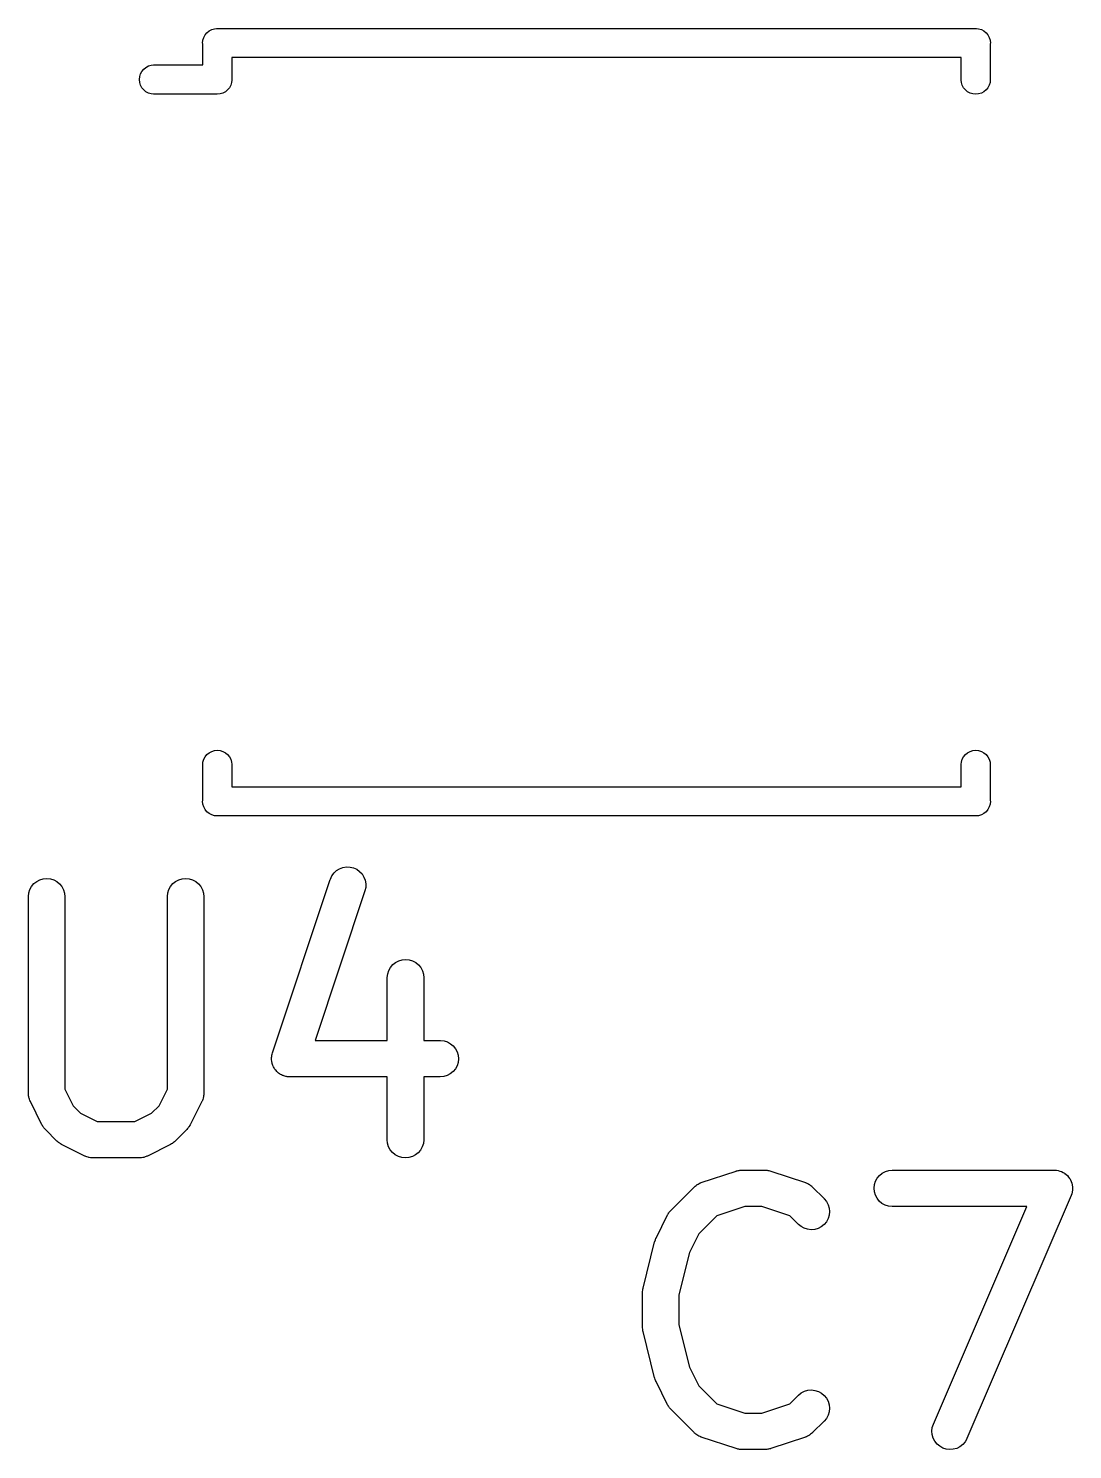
# Model space of a CAD drawing. Extents: x 40 to 70, y -130 to -60.
# Drawn here: x 46.66 to 50.96, y -83.73 to -77.88 of the extents above; entities that cross this region are included whole.
import ezdxf

# ---------------------------------------------------------------- set-up
doc = ezdxf.new("R2010")
doc.units = 0
doc.layers.add('BLACK', color=7, linetype='CONTINUOUS')

msp = doc.modelspace()

# ---------------------------------------------------------------- linework, layer by layer
at = {"layer": 'BLACK', "linetype": 'CONTINUOUS'}
for p, q in [((47.3974, -77.8974), (47.4065, -77.8899)), ((47.4065, -77.8899), (47.4169, -77.8843)), ((47.4169, -77.8843), (47.4282, -77.8809)), ((47.4282, -77.8809), (47.4371, -77.88)), ((47.4371, -77.88), (47.44, -77.8797)), ((47.44, -77.8797), (47.4429, -77.88)), ((47.4429, -77.88), (50.5571, -77.88)), ((50.5571, -77.88), (50.56, -77.8797)), ((50.56, -77.8797), (50.5629, -77.88)), ((50.5629, -77.88), (50.5629, -77.88)), ((50.5629, -77.88), (50.5718, -77.8809)), ((50.5718, -77.8809), (50.5831, -77.8843)), ((50.5831, -77.8843), (50.5935, -77.8899)), ((50.5935, -77.8899), (50.6026, -77.8974)), ((47.3797, -77.94), (47.3809, -77.9282)), ((47.38, -77.9429), (47.3797, -77.94)), ((47.38, -78.03), (47.38, -77.9429)), ((47.3809, -77.9282), (47.3843, -77.9169)), ((47.3843, -77.9169), (47.3899, -77.9065)), ((47.3899, -77.9065), (47.3974, -77.8974)), ((50.6026, -77.8974), (50.6101, -77.9065)), ((50.6101, -77.9065), (50.6157, -77.9169)), ((50.6157, -77.9169), (50.6191, -77.9282)), ((50.6191, -77.9282), (50.6203, -77.94)), ((50.6203, -77.94), (50.62, -77.9429)), ((50.62, -77.9429), (50.62, -78.0929)), ((50.5, -78), (47.5, -78)), ((47.5, -78), (47.5, -78.0871)), ((50.5, -78.0929), (50.5, -78)), ((47.1243, -78.0669), (47.1299, -78.0565)), ((47.1299, -78.0565), (47.1374, -78.0474)), ((47.1374, -78.0474), (47.1465, -78.0399)), ((47.1465, -78.0399), (47.1569, -78.0343)), ((47.1569, -78.0343), (47.1682, -78.0309)), ((47.1682, -78.0309), (47.1771, -78.03)), ((47.1771, -78.03), (47.38, -78.03)), ((47.1197, -78.09), (47.1209, -78.0782)), ((47.1209, -78.1018), (47.1197, -78.09)), ((47.1209, -78.0782), (47.1243, -78.0669)), ((47.1243, -78.1131), (47.1209, -78.1018)), ((47.1299, -78.1235), (47.1243, -78.1131)), ((47.1374, -78.1326), (47.1299, -78.1235)), ((47.4901, -78.1235), (47.4826, -78.1326)), ((47.4957, -78.1131), (47.4901, -78.1235)), ((47.4991, -78.1018), (47.4957, -78.1131)), ((47.5, -78.0929), (47.4991, -78.1018)), ((47.5, -78.0871), (47.5003, -78.09)), ((47.5003, -78.09), (47.5, -78.0929)), ((50.5009, -78.1018), (50.5, -78.0929)), ((50.5043, -78.1131), (50.5009, -78.1018)), ((50.5099, -78.1235), (50.5043, -78.1131)), ((50.5174, -78.1326), (50.5099, -78.1235)), ((50.6101, -78.1235), (50.6026, -78.1326)), ((50.6157, -78.1131), (50.6101, -78.1235)), ((50.6191, -78.1018), (50.6157, -78.1131)), ((50.62, -78.0929), (50.6191, -78.1018)), ((47.1465, -78.1401), (47.1374, -78.1326)), ((47.1569, -78.1457), (47.1465, -78.1401)), ((47.1682, -78.1491), (47.1569, -78.1457)), ((47.1771, -78.15), (47.1682, -78.1491)), ((47.4371, -78.15), (47.1771, -78.15)), ((47.44, -78.1503), (47.4371, -78.15)), ((47.4518, -78.1491), (47.44, -78.1503)), ((47.4631, -78.1457), (47.4518, -78.1491)), ((47.4735, -78.1401), (47.4631, -78.1457)), ((47.4826, -78.1326), (47.4735, -78.1401)), ((50.5265, -78.1401), (50.5174, -78.1326)), ((50.5369, -78.1457), (50.5265, -78.1401)), ((50.5482, -78.1491), (50.5369, -78.1457)), ((50.56, -78.1503), (50.5482, -78.1491)), ((50.5718, -78.1491), (50.56, -78.1503)), ((50.5831, -78.1457), (50.5718, -78.1491)), ((50.5935, -78.1401), (50.5831, -78.1457)), ((50.6026, -78.1326), (50.5935, -78.1401)), ((47.3899, -80.8765), (47.3974, -80.8674)), ((47.3974, -80.8674), (47.4065, -80.8599)), ((47.4065, -80.8599), (47.4169, -80.8543)), ((47.4169, -80.8543), (47.4282, -80.8509)), ((47.4282, -80.8509), (47.44, -80.8497)), ((47.44, -80.8497), (47.4518, -80.8509)), ((47.4518, -80.8509), (47.4631, -80.8543)), ((47.4631, -80.8543), (47.4735, -80.8599)), ((47.4735, -80.8599), (47.4826, -80.8674)), ((47.4826, -80.8674), (47.4901, -80.8765)), ((50.5099, -80.8765), (50.5174, -80.8674)), ((50.5174, -80.8674), (50.5265, -80.8599)), ((50.5265, -80.8599), (50.5369, -80.8543)), ((50.5369, -80.8543), (50.5482, -80.8509)), ((50.5482, -80.8509), (50.56, -80.8497)), ((50.56, -80.8497), (50.5718, -80.8509)), ((50.5718, -80.8509), (50.5831, -80.8543)), ((50.5831, -80.8543), (50.5935, -80.8599)), ((50.5935, -80.8599), (50.6026, -80.8674)), ((50.6026, -80.8674), (50.6101, -80.8765)), ((47.38, -80.9071), (47.3809, -80.8982)), ((47.38, -81.0571), (47.38, -80.9071)), ((47.3809, -80.8982), (47.3843, -80.8869)), ((47.3843, -80.8869), (47.3899, -80.8765)), ((47.4901, -80.8765), (47.4957, -80.8869)), ((47.4957, -80.8869), (47.4991, -80.8982)), ((47.4991, -80.8982), (47.5, -80.9071)), ((47.5, -80.9071), (47.5, -81)), ((50.5, -80.9071), (50.5009, -80.8982)), ((50.5, -81), (50.5, -80.9071)), ((50.5009, -80.8982), (50.5043, -80.8869)), ((50.5043, -80.8869), (50.5099, -80.8765)), ((50.6101, -80.8765), (50.6157, -80.8869)), ((50.6157, -80.8869), (50.6191, -80.8982)), ((50.6191, -80.8982), (50.62, -80.9071)), ((50.62, -80.9071), (50.62, -81.0571)), ((47.5, -81), (50.5, -81)), ((47.3797, -81.06), (47.38, -81.0571)), ((47.3809, -81.0718), (47.3797, -81.06)), ((47.3843, -81.0831), (47.3809, -81.0718)), ((47.3899, -81.0935), (47.3843, -81.0831)), ((47.3974, -81.1026), (47.3899, -81.0935)), ((47.4065, -81.1101), (47.3974, -81.1026)), ((50.6026, -81.1026), (50.5935, -81.1101)), ((50.6101, -81.0935), (50.6026, -81.1026)), ((50.6157, -81.0831), (50.6101, -81.0935)), ((50.6191, -81.0718), (50.6157, -81.0831)), ((50.6203, -81.06), (50.6191, -81.0718)), ((50.62, -81.0571), (50.6203, -81.06)), ((47.4169, -81.1157), (47.4065, -81.1101)), ((47.4282, -81.1191), (47.4169, -81.1157)), ((47.44, -81.1203), (47.4282, -81.1191)), ((47.4429, -81.12), (47.44, -81.1203)), ((50.5571, -81.12), (47.4429, -81.12)), ((50.56, -81.1203), (50.5571, -81.12)), ((50.5629, -81.12), (50.56, -81.1203)), ((50.5718, -81.1191), (50.5629, -81.12)), ((50.5629, -81.12), (50.5629, -81.12)), ((50.5831, -81.1157), (50.5718, -81.1191)), ((50.5935, -81.1101), (50.5831, -81.1157)), ((47.9309, -81.345), (47.9434, -81.3373)), ((47.9434, -81.3373), (47.9571, -81.3322)), ((47.9571, -81.3322), (47.9715, -81.3299)), ((47.9715, -81.3299), (47.9862, -81.3304)), ((47.9862, -81.3304), (48.0004, -81.3338)), ((48.0004, -81.3338), (48.0137, -81.3398)), ((48.0137, -81.3398), (48.0256, -81.3484)), ((46.6762, -81.41), (46.6856, -81.3988)), ((46.6856, -81.3988), (46.697, -81.3896)), ((46.697, -81.3896), (46.71, -81.3828)), ((46.71, -81.3828), (46.724, -81.3787)), ((46.724, -81.3787), (46.7386, -81.3774)), ((46.7386, -81.3774), (46.7532, -81.3789)), ((46.7532, -81.3789), (46.7672, -81.3832)), ((46.7672, -81.3832), (46.78, -81.3902)), ((46.78, -81.3902), (46.7913, -81.3995)), ((46.7913, -81.3995), (46.8006, -81.4109)), ((47.2476, -81.41), (47.257, -81.3988)), ((47.257, -81.3988), (47.2685, -81.3896)), ((47.2685, -81.3896), (47.2814, -81.3828)), ((47.2814, -81.3828), (47.2955, -81.3787)), ((47.2955, -81.3787), (47.31, -81.3774)), ((47.31, -81.3774), (47.3246, -81.3789)), ((47.3246, -81.3789), (47.3386, -81.3832)), ((47.3386, -81.3832), (47.3515, -81.3902)), ((47.3515, -81.3902), (47.3627, -81.3995)), ((47.3627, -81.3995), (47.372, -81.4109)), ((47.6669, -82.0953), (47.905, -81.381)), ((47.905, -81.381), (47.9054, -81.3801)), ((47.9054, -81.3801), (47.9115, -81.3668)), ((47.9115, -81.3668), (47.9201, -81.3549)), ((47.9201, -81.3549), (47.9309, -81.345)), ((48.0256, -81.3484), (48.0356, -81.359)), ((48.0356, -81.359), (48.0434, -81.3715)), ((48.0434, -81.3715), (48.0486, -81.3851)), ((48.0486, -81.3851), (48.051, -81.3996)), ((48.051, -81.3996), (48.0506, -81.4142)), ((46.6631, -81.4513), (46.6647, -81.4368)), ((46.6631, -81.4524), (46.6631, -81.4513)), ((46.6631, -82.2619), (46.6631, -81.4524)), ((46.6647, -81.4368), (46.6692, -81.4228)), ((46.6692, -81.4228), (46.6762, -81.41)), ((46.8006, -81.4109), (46.8074, -81.4238)), ((46.8074, -81.4238), (46.8117, -81.4378)), ((46.8117, -81.4378), (46.8131, -81.4524)), ((46.8131, -81.4524), (46.8131, -82.2442)), ((47.2345, -81.4513), (47.2362, -81.4368)), ((47.2345, -81.4524), (47.2345, -81.4513)), ((47.2345, -82.2442), (47.2345, -81.4524)), ((47.2362, -81.4368), (47.2406, -81.4228)), ((47.2406, -81.4228), (47.2476, -81.41)), ((47.372, -81.4109), (47.3789, -81.4238)), ((47.3789, -81.4238), (47.3831, -81.4378)), ((47.3831, -81.4378), (47.3845, -81.4524)), ((47.3845, -81.4524), (47.3845, -82.2619)), ((48.0473, -81.4285), (47.8422, -82.044)), ((48.0506, -81.4142), (48.0473, -81.4285)), ((48.1454, -81.7562), (48.1524, -81.7433)), ((48.1524, -81.7433), (48.1618, -81.7321)), ((48.1618, -81.7321), (48.1732, -81.723)), ((48.1732, -81.723), (48.1862, -81.7162)), ((48.1862, -81.7162), (48.2002, -81.712)), ((48.2002, -81.712), (48.2148, -81.7107)), ((48.2148, -81.7107), (48.2294, -81.7122)), ((48.2294, -81.7122), (48.2433, -81.7166)), ((48.2433, -81.7166), (48.2562, -81.7235)), ((48.2562, -81.7235), (48.2675, -81.7329)), ((48.2675, -81.7329), (48.2768, -81.7442)), ((48.2768, -81.7442), (48.2836, -81.7571)), ((48.1393, -81.7847), (48.1409, -81.7701)), ((48.1393, -81.7857), (48.1393, -81.7847)), ((48.1393, -82.044), (48.1393, -81.7857)), ((48.1409, -81.7701), (48.1454, -81.7562)), ((48.2836, -81.7571), (48.2879, -81.7711)), ((48.2879, -81.7711), (48.2893, -81.7857)), ((48.2893, -81.7857), (48.2893, -82.044)), ((47.6646, -82.104), (47.666, -82.0997)), ((47.666, -82.0997), (47.6669, -82.0953)), ((47.8422, -82.044), (48.1393, -82.044)), ((48.2893, -82.044), (48.3571, -82.044)), ((48.3571, -82.044), (48.3582, -82.0441)), ((48.3582, -82.0441), (48.3727, -82.0457)), ((48.3727, -82.0457), (48.3867, -82.0501)), ((48.3867, -82.0501), (48.3995, -82.0572)), ((48.3995, -82.0572), (48.4107, -82.0666)), ((48.4107, -82.0666), (48.4199, -82.078)), ((48.4199, -82.078), (48.4267, -82.091)), ((48.4267, -82.091), (48.4308, -82.105)), ((47.6631, -82.1185), (47.6636, -82.1141)), ((47.6634, -82.1214), (47.6631, -82.1185)), ((47.6633, -82.1242), (47.6634, -82.1214)), ((47.664, -82.1286), (47.6633, -82.1242)), ((47.6636, -82.1141), (47.6637, -82.1096)), ((47.6637, -82.1096), (47.6643, -82.1068)), ((47.6644, -82.1331), (47.664, -82.1286)), ((47.6643, -82.1068), (47.6646, -82.104)), ((47.6652, -82.1359), (47.6644, -82.1331)), ((47.6657, -82.1387), (47.6652, -82.1359)), ((47.6673, -82.1428), (47.6657, -82.1387)), ((47.6686, -82.1471), (47.6673, -82.1428)), ((47.6699, -82.1497), (47.6686, -82.1471)), ((47.6709, -82.1524), (47.6699, -82.1497)), ((47.6733, -82.1562), (47.6709, -82.1524)), ((47.6753, -82.1601), (47.6733, -82.1562)), ((47.6771, -82.1623), (47.6753, -82.1601)), ((48.4263, -82.1481), (48.4193, -82.161)), ((48.4306, -82.1341), (48.4263, -82.1481)), ((48.4321, -82.1196), (48.4306, -82.1341)), ((48.4308, -82.105), (48.4321, -82.1196)), ((47.6786, -82.1648), (47.6771, -82.1623)), ((47.6817, -82.168), (47.6786, -82.1648)), ((47.6845, -82.1715), (47.6817, -82.168)), ((47.6867, -82.1734), (47.6845, -82.1715)), ((47.6887, -82.1754), (47.6867, -82.1734)), ((47.6923, -82.1781), (47.6887, -82.1754)), ((47.6957, -82.1809), (47.6923, -82.1781)), ((47.6982, -82.1823), (47.6957, -82.1809)), ((47.7006, -82.184), (47.6982, -82.1823)), ((47.7046, -82.1858), (47.7006, -82.184)), ((47.7085, -82.188), (47.7046, -82.1858)), ((47.7113, -82.1888), (47.7085, -82.188)), ((47.7139, -82.19), (47.7113, -82.1888)), ((47.7182, -82.1911), (47.7139, -82.19)), ((47.7225, -82.1924), (47.7182, -82.1911)), ((47.7253, -82.1927), (47.7225, -82.1924)), ((47.7281, -82.1934), (47.7253, -82.1927)), ((47.7326, -82.1935), (47.7281, -82.1934)), ((47.737, -82.194), (47.7326, -82.1935)), ((47.7381, -82.194), (47.737, -82.194)), ((48.1393, -82.194), (47.7381, -82.194)), ((48.1393, -82.4524), (48.1393, -82.194)), ((48.3571, -82.194), (48.2893, -82.194)), ((48.2893, -82.194), (48.2893, -82.4524)), ((48.3717, -82.1926), (48.3571, -82.194)), ((48.3857, -82.1884), (48.3717, -82.1926)), ((48.3986, -82.1815), (48.3857, -82.1884)), ((48.41, -82.1723), (48.3986, -82.1815)), ((48.4193, -82.161), (48.41, -82.1723)), ((46.6633, -82.2641), (46.6631, -82.2619)), ((46.6632, -82.2663), (46.6633, -82.2641)), ((46.664, -82.2714), (46.6632, -82.2663)), ((46.6645, -82.2765), (46.664, -82.2714)), ((46.6652, -82.2786), (46.6645, -82.2765)), ((46.8131, -82.2442), (46.8474, -82.3127)), ((47.2003, -82.3127), (47.2345, -82.2442)), ((47.3835, -82.2724), (47.3829, -82.2775)), ((47.3843, -82.2674), (47.3835, -82.2724)), ((47.3845, -82.263), (47.3843, -82.2651)), ((47.3843, -82.2651), (47.3843, -82.2674)), ((47.3845, -82.2619), (47.3845, -82.263)), ((46.6655, -82.2808), (46.6652, -82.2786)), ((46.6673, -82.2856), (46.6655, -82.2808)), ((46.6688, -82.2905), (46.6673, -82.2856)), ((46.6698, -82.2924), (46.6688, -82.2905)), ((46.6706, -82.2945), (46.6698, -82.2924)), ((46.671, -82.2954), (46.6706, -82.2945)), ((46.7186, -82.3907), (46.671, -82.2954)), ((46.8474, -82.3127), (46.8778, -82.3431)), ((47.1699, -82.3431), (47.2003, -82.3127)), ((47.3766, -82.2954), (47.329, -82.3907)), ((47.3774, -82.2934), (47.3766, -82.2954)), ((47.3785, -82.2914), (47.3774, -82.2934)), ((47.38, -82.2866), (47.3785, -82.2914)), ((47.3818, -82.2818), (47.38, -82.2866)), ((47.3822, -82.2796), (47.3818, -82.2818)), ((47.3829, -82.2775), (47.3822, -82.2796)), ((46.7209, -82.3943), (46.7186, -82.3907)), ((46.8778, -82.3431), (46.9463, -82.3774)), ((46.9463, -82.3774), (47.1013, -82.3774)), ((47.1013, -82.3774), (47.1699, -82.3431)), ((47.3285, -82.3916), (47.3262, -82.3952)), ((47.329, -82.3907), (47.3285, -82.3916)), ((46.7228, -82.398), (46.7209, -82.3943)), ((46.7248, -82.4004), (46.7228, -82.398)), ((46.7264, -82.4031), (46.7248, -82.4004)), ((46.7293, -82.4061), (46.7264, -82.4031)), ((46.7319, -82.4094), (46.7293, -82.4061)), ((46.7327, -82.4102), (46.7319, -82.4094)), ((46.7803, -82.4578), (46.7327, -82.4102)), ((47.3149, -82.4102), (47.2673, -82.4578)), ((47.3176, -82.4069), (47.3149, -82.4102)), ((47.3205, -82.4039), (47.3176, -82.4069)), ((47.3222, -82.4013), (47.3205, -82.4039)), ((47.3242, -82.3989), (47.3222, -82.4013)), ((47.3262, -82.3952), (47.3242, -82.3989)), ((48.1407, -82.4669), (48.1393, -82.4524)), ((48.2893, -82.4524), (48.2893, -82.4534)), ((46.7836, -82.4605), (46.7803, -82.4578)), ((46.7866, -82.4634), (46.7836, -82.4605)), ((46.7892, -82.4651), (46.7866, -82.4634)), ((46.7916, -82.4671), (46.7892, -82.4651)), ((46.7953, -82.4691), (46.7916, -82.4671)), ((46.7989, -82.4714), (46.7953, -82.4691)), ((46.7998, -82.4718), (46.7989, -82.4714)), ((46.895, -82.5195), (46.7998, -82.4718)), ((47.2478, -82.4718), (47.1526, -82.5195)), ((47.2514, -82.4696), (47.2478, -82.4718)), ((47.2551, -82.4677), (47.2514, -82.4696)), ((47.2576, -82.4657), (47.2551, -82.4677)), ((47.2602, -82.4641), (47.2576, -82.4657)), ((47.2633, -82.4612), (47.2602, -82.4641)), ((47.2666, -82.4585), (47.2633, -82.4612)), ((47.2673, -82.4578), (47.2666, -82.4585)), ((48.1449, -82.481), (48.1407, -82.4669)), ((48.1518, -82.4939), (48.1449, -82.481)), ((48.1611, -82.5052), (48.1518, -82.4939)), ((48.1723, -82.5146), (48.1611, -82.5052)), ((48.2668, -82.506), (48.2554, -82.5151)), ((48.2762, -82.4948), (48.2668, -82.506)), ((48.2832, -82.4819), (48.2762, -82.4948)), ((48.2876, -82.468), (48.2832, -82.4819)), ((48.2893, -82.4534), (48.2876, -82.468)), ((46.8971, -82.5203), (46.895, -82.5195)), ((46.899, -82.5213), (46.8971, -82.5203)), ((46.9039, -82.5229), (46.899, -82.5213)), ((46.9087, -82.5247), (46.9039, -82.5229)), ((46.9109, -82.5251), (46.9087, -82.5247)), ((46.913, -82.5257), (46.9109, -82.5251)), ((46.9181, -82.5263), (46.913, -82.5257)), ((46.9231, -82.5272), (46.9181, -82.5263)), ((46.9253, -82.5271), (46.9231, -82.5272)), ((46.9275, -82.5274), (46.9253, -82.5271)), ((46.9286, -82.5274), (46.9275, -82.5274)), ((47.119, -82.5274), (46.9286, -82.5274)), ((47.1212, -82.5272), (47.119, -82.5274)), ((47.1234, -82.5273), (47.1212, -82.5272)), ((47.1285, -82.5265), (47.1234, -82.5273)), ((47.1336, -82.526), (47.1285, -82.5265)), ((47.1357, -82.5253), (47.1336, -82.526)), ((47.1379, -82.525), (47.1357, -82.5253)), ((47.1427, -82.5232), (47.1379, -82.525)), ((47.1476, -82.5217), (47.1427, -82.5232)), ((47.1496, -82.5207), (47.1476, -82.5217)), ((47.1516, -82.5199), (47.1496, -82.5207)), ((47.1526, -82.5195), (47.1516, -82.5199)), ((48.1852, -82.5215), (48.1723, -82.5146)), ((48.1992, -82.5258), (48.1852, -82.5215)), ((48.2138, -82.5274), (48.1992, -82.5258)), ((48.2283, -82.5261), (48.2138, -82.5274)), ((48.2424, -82.5219), (48.2283, -82.5261)), ((48.2554, -82.5151), (48.2424, -82.5219)), ((49.431, -82.6288), (49.5739, -82.5812)), ((49.5739, -82.5812), (49.5749, -82.5809)), ((49.5749, -82.5809), (49.579, -82.58)), ((49.579, -82.58), (49.5831, -82.5788)), ((49.5831, -82.5788), (49.5862, -82.5785)), ((49.5862, -82.5785), (49.5892, -82.5779)), ((49.5892, -82.5779), (49.5934, -82.5778)), ((49.5934, -82.5778), (49.5976, -82.5774)), ((49.5976, -82.5774), (49.6929, -82.5774)), ((49.6929, -82.5774), (49.6939, -82.5774)), ((49.6939, -82.5774), (49.6981, -82.5779)), ((49.6981, -82.5779), (49.7023, -82.578)), ((49.7023, -82.578), (49.7053, -82.5787)), ((49.7053, -82.5787), (49.7084, -82.579)), ((49.7084, -82.579), (49.7125, -82.5803)), ((49.7125, -82.5803), (49.7166, -82.5812)), ((49.7166, -82.5812), (49.8594, -82.6288)), ((50.1432, -82.6373), (50.1475, -82.6233)), ((50.1475, -82.6233), (50.1545, -82.6104)), ((50.1545, -82.6104), (50.1638, -82.5992)), ((50.1638, -82.5992), (50.1752, -82.5899)), ((50.1752, -82.5899), (50.1881, -82.583)), ((50.1881, -82.583), (50.2021, -82.5788)), ((50.2021, -82.5788), (50.2167, -82.5774)), ((50.2167, -82.5774), (50.8833, -82.5774)), ((50.8833, -82.5774), (50.8844, -82.5774)), ((50.8844, -82.5774), (50.8846, -82.5774)), ((50.8846, -82.5774), (50.8849, -82.5774)), ((50.8849, -82.5774), (50.892, -82.5782)), ((50.892, -82.5782), (50.8989, -82.579)), ((50.8989, -82.579), (50.8992, -82.5791)), ((50.8992, -82.5791), (50.8994, -82.5791)), ((50.8994, -82.5791), (50.9062, -82.5813)), ((50.9062, -82.5813), (50.9129, -82.5834)), ((50.9129, -82.5834), (50.9131, -82.5836)), ((50.9131, -82.5836), (50.9134, -82.5837)), ((50.9134, -82.5837), (50.9195, -82.5871)), ((50.9195, -82.5871), (50.9257, -82.5905)), ((50.9257, -82.5905), (50.9259, -82.5907)), ((50.9259, -82.5907), (50.9261, -82.5908)), ((50.9261, -82.5908), (50.9315, -82.5954)), ((50.9315, -82.5954), (50.9369, -82.5999)), ((50.9369, -82.5999), (50.9371, -82.6001)), ((50.9371, -82.6001), (50.9373, -82.6003)), ((50.9373, -82.6003), (50.9417, -82.6059)), ((50.9417, -82.6059), (50.9461, -82.6113)), ((50.9461, -82.6113), (50.9462, -82.6115)), ((50.9462, -82.6115), (50.9464, -82.6118)), ((50.9464, -82.6118), (50.9496, -82.6181)), ((50.9496, -82.6181), (50.9529, -82.6243)), ((50.9529, -82.6243), (50.9529, -82.6245)), ((50.9529, -82.6245), (50.9531, -82.6248)), ((50.9531, -82.6248), (50.955, -82.6315)), ((49.3065, -82.7422), (49.4017, -82.647)), ((49.4017, -82.647), (49.4025, -82.6462)), ((49.4025, -82.6462), (49.4042, -82.6449)), ((49.4042, -82.6449), (49.4057, -82.6433)), ((49.4057, -82.6433), (49.4099, -82.6403)), ((49.4099, -82.6403), (49.4139, -82.6371)), ((49.4139, -82.6371), (49.4159, -82.6361)), ((49.4159, -82.6361), (49.4177, -82.6348)), ((49.4177, -82.6348), (49.4224, -82.6327)), ((49.4224, -82.6327), (49.4269, -82.6304)), ((49.4269, -82.6304), (49.429, -82.6297)), ((49.429, -82.6297), (49.431, -82.6288)), ((49.8594, -82.6288), (49.8604, -82.6292)), ((49.8604, -82.6292), (49.8624, -82.6301)), ((49.8624, -82.6301), (49.8645, -82.6308)), ((49.8645, -82.6308), (49.8691, -82.6332)), ((49.8691, -82.6332), (49.8737, -82.6353)), ((49.8737, -82.6353), (49.8755, -82.6366)), ((49.8755, -82.6366), (49.8774, -82.6377)), ((49.8774, -82.6377), (49.8814, -82.6409)), ((49.8814, -82.6409), (49.8855, -82.6439)), ((49.8855, -82.6439), (49.887, -82.6456)), ((49.887, -82.6456), (49.8887, -82.647)), ((49.8887, -82.647), (49.9364, -82.6946)), ((50.1417, -82.6519), (50.1432, -82.6373)), ((50.143, -82.6664), (50.1417, -82.6519)), ((50.1471, -82.6805), (50.143, -82.6664)), ((50.1539, -82.6934), (50.1471, -82.6805)), ((50.9523, -82.6819), (50.5237, -83.6819)), ((50.9525, -82.6814), (50.9523, -82.6817)), ((50.9523, -82.6817), (50.9523, -82.6819)), ((50.9546, -82.6747), (50.9525, -82.6814)), ((50.9567, -82.668), (50.9546, -82.6747)), ((50.955, -82.6315), (50.957, -82.6383)), ((50.9568, -82.6675), (50.9567, -82.6677)), ((50.9567, -82.6677), (50.9567, -82.668)), ((50.9575, -82.6605), (50.9568, -82.6675)), ((50.957, -82.6383), (50.957, -82.6386)), ((50.957, -82.6386), (50.9571, -82.6388)), ((50.9571, -82.6388), (50.9577, -82.6458)), ((50.9583, -82.6534), (50.9575, -82.6605)), ((50.9577, -82.6458), (50.9583, -82.6529)), ((50.9583, -82.6529), (50.9583, -82.6532)), ((50.9583, -82.6532), (50.9583, -82.6534)), ((49.3038, -82.7455), (49.3065, -82.7422)), ((49.6098, -82.7274), (49.4953, -82.7656)), ((49.6807, -82.7274), (49.6098, -82.7274)), ((49.7952, -82.7656), (49.6807, -82.7274)), ((49.9364, -82.6946), (49.9371, -82.6953)), ((49.9371, -82.6953), (49.9462, -82.7068)), ((49.9462, -82.7068), (49.953, -82.7198)), ((49.953, -82.7198), (49.9571, -82.7338)), ((49.9571, -82.7338), (49.9583, -82.7484)), ((50.1631, -82.7049), (50.1539, -82.6934)), ((50.1743, -82.7143), (50.1631, -82.7049)), ((50.1871, -82.7213), (50.1743, -82.7143)), ((50.2011, -82.7257), (50.1871, -82.7213)), ((50.2156, -82.7274), (50.2011, -82.7257)), ((50.2167, -82.7274), (50.2156, -82.7274)), ((50.7696, -82.7274), (50.2167, -82.7274)), ((50.3858, -83.6228), (50.7696, -82.7274)), ((49.2448, -82.8569), (49.2924, -82.7617)), ((49.2924, -82.7617), (49.2929, -82.7608)), ((49.2929, -82.7608), (49.2952, -82.7572)), ((49.2952, -82.7572), (49.2972, -82.7535)), ((49.2972, -82.7535), (49.2992, -82.7511)), ((49.2992, -82.7511), (49.3009, -82.7485)), ((49.3009, -82.7485), (49.3038, -82.7455)), ((49.4953, -82.7656), (49.4212, -82.8397)), ((49.8303, -82.8007), (49.7952, -82.7656)), ((49.8416, -82.8099), (49.8303, -82.8007)), ((49.936, -82.801), (49.9246, -82.8102)), ((49.9454, -82.7898), (49.936, -82.801)), ((49.9524, -82.7769), (49.9454, -82.7898)), ((49.9567, -82.763), (49.9524, -82.7769)), ((49.9583, -82.7484), (49.9567, -82.763)), ((49.2421, -82.8641), (49.2445, -82.8576)), ((49.2445, -82.8576), (49.2447, -82.8573)), ((49.2447, -82.8573), (49.2448, -82.8569)), ((49.4212, -82.8397), (49.3827, -82.9167)), ((49.8545, -82.8169), (49.8416, -82.8099)), ((49.8685, -82.8211), (49.8545, -82.8169)), ((49.8831, -82.8226), (49.8685, -82.8211)), ((49.8976, -82.8212), (49.8831, -82.8226)), ((49.9117, -82.8171), (49.8976, -82.8212)), ((49.9246, -82.8102), (49.9117, -82.8171)), ((49.1915, -83.0628), (49.2391, -82.8723)), ((49.2391, -82.8723), (49.2394, -82.8713)), ((49.2394, -82.8713), (49.2395, -82.8709)), ((49.2395, -82.8709), (49.2396, -82.8706)), ((49.2396, -82.8706), (49.2421, -82.8641)), ((49.3827, -82.9167), (49.3393, -83.0902)), ((49.1893, -83.0799), (49.1894, -83.0786)), ((49.1893, -83.081), (49.1893, -83.0799)), ((49.1893, -83.2238), (49.1893, -83.081)), ((49.1894, -83.0772), (49.1903, -83.0713)), ((49.1894, -83.0786), (49.1894, -83.0772)), ((49.1903, -83.0713), (49.1909, -83.0654)), ((49.1909, -83.0654), (49.1913, -83.0641)), ((49.1913, -83.0641), (49.1915, -83.0628)), ((49.3393, -83.0902), (49.3393, -83.2146)), ((49.1894, -83.2251), (49.1893, -83.2238)), ((49.1893, -83.2265), (49.1894, -83.2251)), ((49.1901, -83.2324), (49.1893, -83.2265)), ((49.1907, -83.2384), (49.1901, -83.2324)), ((49.1911, -83.2397), (49.1907, -83.2384)), ((49.1913, -83.241), (49.1911, -83.2397)), ((49.1915, -83.242), (49.1913, -83.241)), ((49.2391, -83.4325), (49.1915, -83.242)), ((49.3393, -83.2146), (49.3827, -83.3881)), ((49.3827, -83.3881), (49.4212, -83.4651)), ((49.2393, -83.4328), (49.2391, -83.4325)), ((49.2393, -83.4331), (49.2393, -83.4328)), ((49.2417, -83.4396), (49.2393, -83.4331)), ((49.2441, -83.4463), (49.2417, -83.4396)), ((49.2442, -83.4466), (49.2441, -83.4463)), ((49.2444, -83.4469), (49.2442, -83.4466)), ((49.2448, -83.4478), (49.2444, -83.4469)), ((49.2924, -83.5431), (49.2448, -83.4478)), ((49.4212, -83.4651), (49.4953, -83.5392)), ((49.7952, -83.5392), (49.8303, -83.5041)), ((49.8303, -83.5041), (49.831, -83.5034)), ((49.831, -83.5034), (49.8425, -83.4942)), ((49.8425, -83.4942), (49.8555, -83.4875)), ((49.8555, -83.4875), (49.8695, -83.4834)), ((49.8695, -83.4834), (49.8841, -83.4821)), ((49.8841, -83.4821), (49.8987, -83.4837)), ((49.8987, -83.4837), (49.9126, -83.4881)), ((49.9126, -83.4881), (49.9255, -83.4951)), ((49.9255, -83.4951), (49.9367, -83.5045)), ((49.9367, -83.5045), (49.9459, -83.5159)), ((49.2947, -83.5466), (49.2924, -83.5431)), ((49.2966, -83.5504), (49.2947, -83.5466)), ((49.2986, -83.5528), (49.2966, -83.5504)), ((49.3002, -83.5555), (49.2986, -83.5528)), ((49.3031, -83.5585), (49.3002, -83.5555)), ((49.3058, -83.5618), (49.3031, -83.5585)), ((49.3065, -83.5626), (49.3058, -83.5618)), ((49.4017, -83.6578), (49.3065, -83.5626)), ((49.4953, -83.5392), (49.6098, -83.5774)), ((49.6807, -83.5774), (49.7952, -83.5392)), ((49.9459, -83.5159), (49.9528, -83.5288)), ((49.9528, -83.5288), (49.957, -83.5428)), ((49.9583, -83.5574), (49.9569, -83.572)), ((49.957, -83.5428), (49.9583, -83.5574)), ((49.6098, -83.5774), (49.6807, -83.5774)), ((49.9364, -83.6102), (49.8887, -83.6578)), ((49.9457, -83.5989), (49.9364, -83.6102)), ((49.9526, -83.586), (49.9457, -83.5989)), ((49.9569, -83.572), (49.9526, -83.586)), ((49.4034, -83.6592), (49.4017, -83.6578)), ((49.4049, -83.6608), (49.4034, -83.6592)), ((49.4091, -83.6638), (49.4049, -83.6608)), ((49.413, -83.6671), (49.4091, -83.6638)), ((49.415, -83.6681), (49.413, -83.6671)), ((49.4168, -83.6694), (49.415, -83.6681)), ((49.4214, -83.6716), (49.4168, -83.6694)), ((49.4259, -83.674), (49.4214, -83.6716)), ((49.428, -83.6746), (49.4259, -83.674)), ((49.4301, -83.6756), (49.428, -83.6746)), ((49.431, -83.6759), (49.4301, -83.6756)), ((49.5739, -83.7235), (49.431, -83.6759)), ((49.8594, -83.6759), (49.7166, -83.7235)), ((49.8614, -83.675), (49.8594, -83.6759)), ((49.8636, -83.6744), (49.8614, -83.675)), ((49.8681, -83.672), (49.8636, -83.6744)), ((49.8728, -83.67), (49.8681, -83.672)), ((49.8746, -83.6687), (49.8728, -83.67)), ((49.8766, -83.6677), (49.8746, -83.6687)), ((49.8806, -83.6645), (49.8766, -83.6677)), ((49.8848, -83.6615), (49.8806, -83.6645)), ((49.8863, -83.6599), (49.8848, -83.6615)), ((49.888, -83.6585), (49.8863, -83.6599)), ((49.8887, -83.6578), (49.888, -83.6585)), ((50.3798, -83.6513), (50.3814, -83.6368)), ((50.381, -83.6659), (50.3798, -83.6513)), ((50.385, -83.68), (50.381, -83.6659)), ((50.3814, -83.6368), (50.3858, -83.6228)), ((50.3917, -83.693), (50.385, -83.68)), ((49.578, -83.7245), (49.5739, -83.7235)), ((49.582, -83.7257), (49.578, -83.7245)), ((49.5851, -83.7261), (49.582, -83.7257)), ((49.5882, -83.7268), (49.5851, -83.7261)), ((49.5924, -83.7269), (49.5882, -83.7268)), ((49.5966, -83.7274), (49.5924, -83.7269)), ((49.5976, -83.7274), (49.5966, -83.7274)), ((49.6929, -83.7274), (49.5976, -83.7274)), ((49.6971, -83.727), (49.6929, -83.7274)), ((49.7013, -83.7269), (49.6971, -83.727)), ((49.7043, -83.7263), (49.7013, -83.7269)), ((49.7074, -83.726), (49.7043, -83.7263)), ((49.7115, -83.7247), (49.7074, -83.726)), ((49.7156, -83.7239), (49.7115, -83.7247)), ((49.7166, -83.7235), (49.7156, -83.7239)), ((50.4008, -83.7045), (50.3917, -83.693)), ((50.412, -83.714), (50.4008, -83.7045)), ((50.4247, -83.7211), (50.412, -83.714)), ((50.4387, -83.7256), (50.4247, -83.7211)), ((50.4532, -83.7274), (50.4387, -83.7256)), ((50.4678, -83.7262), (50.4532, -83.7274)), ((50.4819, -83.7223), (50.4678, -83.7262)), ((50.4949, -83.7157), (50.4819, -83.7223)), ((50.5065, -83.7067), (50.4949, -83.7157)), ((50.516, -83.6956), (50.5065, -83.7067)), ((50.5233, -83.6829), (50.516, -83.6956)), ((50.5237, -83.6819), (50.5233, -83.6829))]:
    msp.add_line(p, q, dxfattribs=at)

doc.saveas('drawing.dxf')
